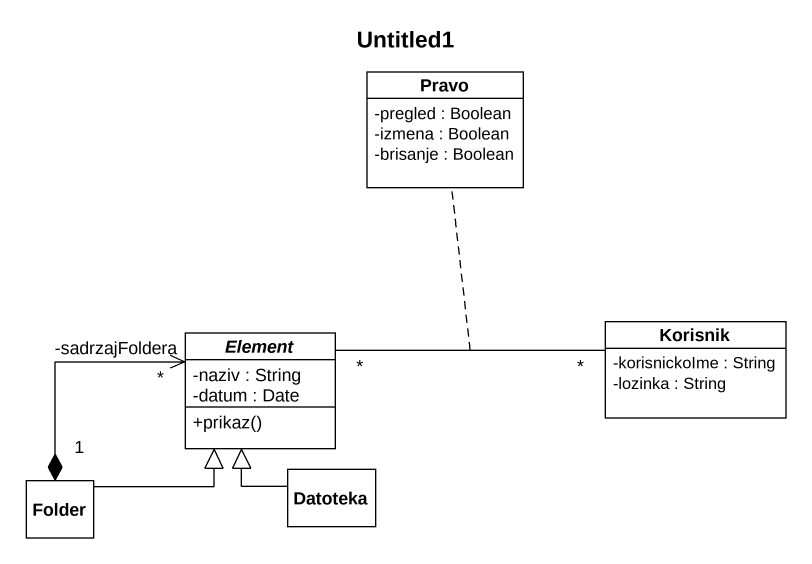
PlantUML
@startuml
title Untitled1
hide circle
hide empty members
skinparam classAttributeIconSize 0
class Pravo {
  -pregled : Boolean
  -izmena : Boolean
  -brisanje : Boolean
}
abstract class Element {
  -naziv : String
  -datum : Date
  +prikaz()
}
class Korisnik {
  -korisnickoIme : String
  -lozinka : String
}
class "Folder" as Folder_
class Datoteka
Element "*" -right- "*" Korisnik
(Element, Korisnik) .. Pravo
Folder_ -right-|> Element
Folder_ "1" *-right-> "*\n-sadrzajFoldera" Element
Datoteka -up-|> Element
@enduml
